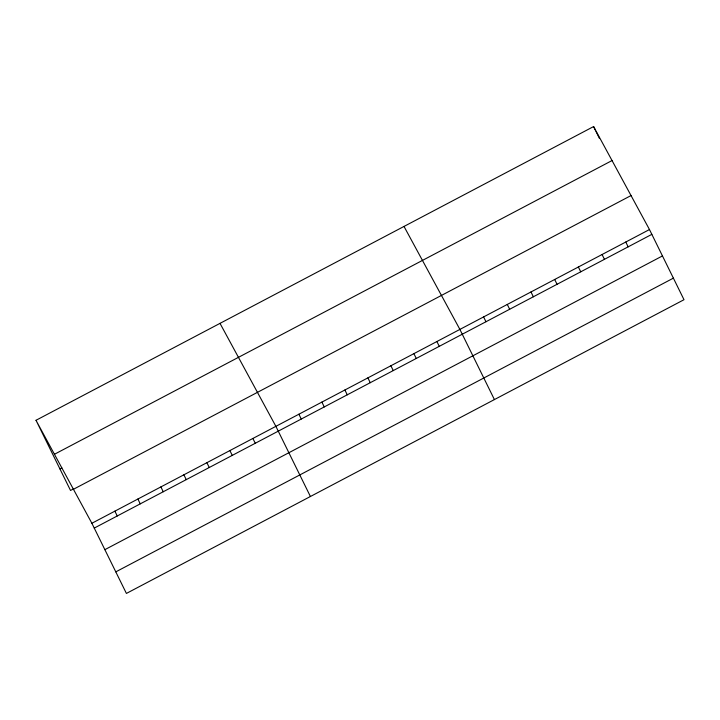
<?xml version="1.0" encoding="UTF-8"?>
<svg xmlns="http://www.w3.org/2000/svg" width="720" height="720" viewBox="0 0 720 720"><rect width="100%" height="100%" fill="white"/><g stroke="black" fill="none" stroke-linecap="round" stroke-linejoin="round"><path stroke-width="1.08" d="M36 420.291L593.595 126.567L649.476 229.545L684 299.709L126.405 593.433L91.881 523.269L36 420.291L70.524 490.455L73.404 488.943M54.441 454.275L612.036 160.551M59.913 468.891L61.83 467.883M73.44 489.285L631.035 195.561M91.881 523.269L649.476 229.545M94.257 528.093L651.843 234.36M104.868 549.657L662.454 255.933M115.794 571.869L673.389 278.145M404.01 226.431L459.891 329.409L494.415 399.582M220.005 323.361L275.886 426.339L310.41 496.503M593.595 126.567L595.494 130.419M595.962 131.382L599.337 138.249M625.779 242.028L628.146 246.852M602.073 254.511L604.449 259.335M578.376 266.994L580.752 271.818M554.679 279.477L557.055 284.301M530.982 291.96L533.358 296.784M507.285 304.443L509.661 309.267M483.588 316.926L485.964 321.75M436.887 341.523L439.263 346.347M413.892 353.637L416.259 358.461M390.888 365.76L393.264 370.575M367.893 377.874L370.26 382.698M344.889 389.988L347.265 394.812M321.885 402.102L324.261 406.926M298.89 414.225L301.257 419.04M252.882 438.453L255.258 443.277M229.887 450.567L232.254 455.391M206.883 462.69L209.259 467.505M183.879 474.804L186.255 479.628M160.884 486.918L163.251 491.742M137.88 499.032L140.256 503.856M114.885 511.155L117.252 515.97"/></g></svg>
